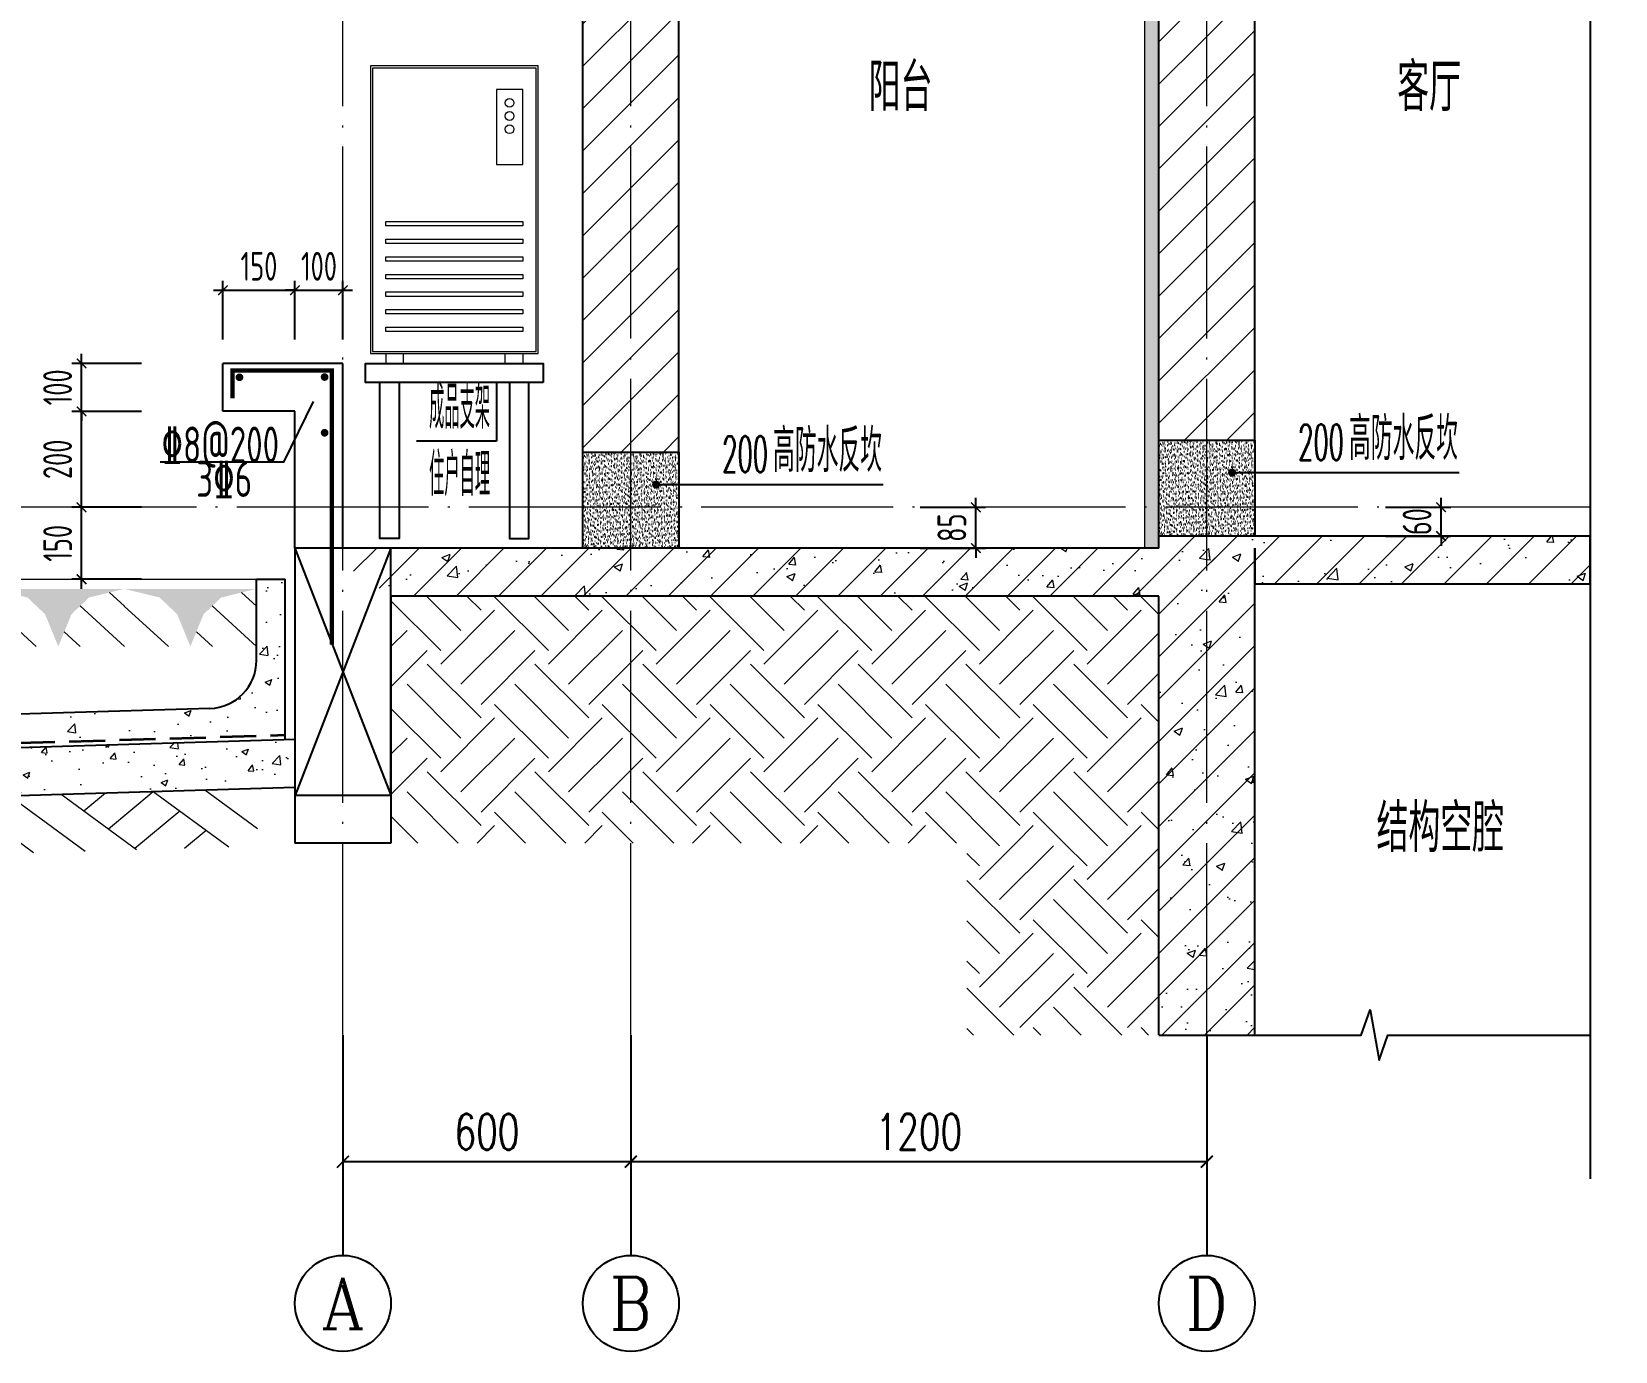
# Model space of a CAD drawing. Extents: x -1307975 to -76406, y -96289 to 379359.
# Drawn here: x -593414 to -590114, y 256421 to 259172 of the extents above; entities that cross this region are included whole.
import ezdxf
from ezdxf.enums import TextEntityAlignment as Align

# ---------------------------------------------------------------- set-up
doc = ezdxf.new("R2010")
doc.units = 0
doc.header["$LTSCALE"] = 1000
doc.linetypes.add('DASH', pattern=[0.35, 0.25, -0.1])
doc.linetypes.add('DOTE', pattern=[2.42, 2, -0.2, 0.02, -0.2])
doc.layers.get('0').update_dxf_attribs({"linetype": 'CONTINUOUS'})
doc.layers.get('DEFPOINTS').update_dxf_attribs({"linetype": 'CONTINUOUS'})
for name, color, linetype in [('A-AXIS_TEXT', 7, 'CONTINUOUS'), ('AXIS', 3, 'CONTINUOUS'), ('COLUMN', 4, 'CONTINUOUS'), ('DIM', 2, 'CONTINUOUS'), ('DIM_IDEN', 67, 'CONTINUOUS'), ('DIM_SYMB', 3, 'CONTINUOUS'), ('PUB_TEXT', 2, 'CONTINUOUS'), ('REIN', 6, 'CONTINUOUS'), ('S-大样-砼线', 7, 'CONTINUOUS'), ('S-引出线', 40, 'CONTINUOUS'), ('TEXT', 2, 'CONTINUOUS'), ('WALL', 5, 'CONTINUOUS'), ('空调外机', 8, 'CONTINUOUS'), ('立面-看线', 251, 'CONTINUOUS')]:
    doc.layers.add(name, color=color, linetype=linetype)
for name, color, linetype, lineweight in [('AXIS_TEXT', 7, 'CONTINUOUS', 20), ('DOTE', 19, 'DOTE', 9), ('PUB_HATCH', 8, 'CONTINUOUS', 9), ('填充', 251, 'CONTINUOUS', 5), ('平面-空调室外机', 143, 'CONTINUOUS', 9), ('立面-中轮廓线', 30, 'CONTINUOUS', 35), ('粉刷', 251, 'CONTINUOUS', 9)]:
    doc.layers.add(name, color=color, linetype=linetype, lineweight=lineweight)
doc.styles.add('_TCH_AXIS', font='COMPLEX', dxfattribs={"bigfont": 'GBCBIG'})
doc.styles.add('_TCH_DIM_T3', font='SIMPLEX', dxfattribs={"width": 0.705882, "bigfont": 'GBCBIG'})
doc.styles.add('COMPLEX', font='COMPLEX')
doc.styles.add('DIM_FONT_T3', font='SIMPLEX', dxfattribs={"width": 0.705882, "bigfont": 'GBCBIG'})
doc.styles.add('TSSD_DIMENSION', font='Tssdeng.shx', dxfattribs={"width": 0.7, "bigfont": 'tssdchn.shx'})
doc.styles.add('TSSD_REIN', font='tssdeng.shx', dxfattribs={"width": 0.7, "height": 300, "bigfont": 'tssdchn.shx'})
doc.dimstyles.new('_TCH_ARCH&&25', dxfattribs={"dimtxt": 74.375, "dimasz": 25, "dimexe": 62.5, "dimexo": 75, "dimgap": 25, "dimtad": 1, "dimdec": 0, "dimzin": 0, "dimdsep": 46, "dimtxsty": '_TCH_DIM_T3', "dimblk": 'ARCHTICK', "dimcen": 0.09, "dimclrt": 7, "dimazin": 0, "dimtfac": 1, "dimtdec": 0, "dimtix": 1, "dimtmove": 2, "dimatfit": 3, "dimldrblk": 'ARCHTICK', "dimfxl": 1, "dimtolj": 1, "dimtzin": 0, "dimarcsym": 0})
doc.dimstyles.new('TSSD_20_20', dxfattribs={"dimtxt": 60, "dimasz": 20, "dimexe": 20, "dimexo": 50, "dimgap": 20, "dimtad": 1, "dimdec": 0, "dimzin": 0, "dimdsep": 46, "dimtxsty": 'TSSD_DIMENSION', "dimblk": 'ARCHTICK', "dimblk1": 'ARCHTICK', "dimblk2": 'ARCHTICK', "dimcen": 0, "dimdle": 20, "dimclrt": 7, "dimadec": 0, "dimazin": 0, "dimtfac": 1, "dimtdec": 0, "dimtix": 1, "dimtmove": 2, "dimatfit": 3, "dimfxl": 1, "dimtolj": 1, "dimtzin": 0, "dimarcsym": 0})
pattern_1 = [(45, (-1458174.25, 384166.8), (0, 224.506403), [158.75, -158.75]), (45, (-1458216.34, 384208.9), (0, 224.506403), [158.75, -158.75]), (45, (-1458258.44, 384251), (0, 224.506403), [158.75, -158.75]), (135, (-1458258.44, 384279.06), (-224.506403, 0), [158.75, -158.75]), (135, (-1458216.34, 384321.16), (-224.506403, 0), [158.75, -158.75]), (135, (-1458174.25, 384363.25), (-224.506403, 0), [158.75, -158.75])]
pattern_2 = [(50, (28072.99, 249033.25), (143.452037, -12.550427), [15, -165]), (355, (28072.99, 249033.25), (-27.750267, 150.438427), [12, -132]), (100.4514, (28084.94, 249032.2), (115.701876, 137.88791), [12.74804, -140.22842]), (46.1842, (28072.99, 249073.25), (213.44821, -33.1038), [22.5, -247.5]), (96.6356, (28090.77, 249070.5), (186.93254, 194.82357), [19.12206, -210.3426]), (351.1842, (28072.99, 249073.25), (186.93239, 194.82372), [18, -198]), (21, (28092.99, 249063.25), (119.38141, -80.52378), [15, -165]), (326, (28092.99, 249063.25), (48.663066, 145.03001), [12, -132]), (71.4514, (28102.93, 249056.54), (168.044526, 64.5061), [12.74804, -140.22842]), (37.5, (28072.986, 249033.25), (2.431971, 66.578771), [0, -130.4, 0, -134, 0, -132.5]), (7.5, (28072.986, 249033.25), (52.613907, 78.882342), [0, -76.4, 0, -127.4, 0, -50.5]), (327.5, (28028.386, 249033.25), (106.764487, -4.510974), [0, -50, 0, -156, 0, -207]), (317.5, (28008.39, 249033.25), (116.637234, 20.020996), [0, -65, 0, -103.6, 0, -147])]
pattern_3 = [(45, (-1182008.505, 426668.634), (-44.1941915, 44.1941915), [])]
pattern_4 = [(45, (-1182008.505, 426623.756), (-44.194174, 44.194174), []), (50, (-1182008.5, 426623.76), (179.315046, -15.688034), [18.75, -206.25]), (355, (-1182008.5, 426623.76), (-34.687833, 188.048033), [15, -165]), (100.4514, (-1181993.56, 426622.45), (144.627345, 172.359886), [15.93505, -175.28553]), (46.1842, (-1182008.5, 426673.76), (266.81026, -41.37975), [28.125, -309.375]), (96.6356, (-1181986.27, 426670.3), (233.66568, 243.52947), [23.90257, -262.92825]), (351.1842, (-1182008.5, 426673.76), (233.66549, 243.52965), [22.5, -247.5]), (21, (-1181983.5, 426661.26), (149.226763, -100.654723), [18.75, -206.25]), (326, (-1181983.5, 426661.26), (60.828833, 181.28751), [15, -165]), (71.4514, (-1181971.07, 426652.87), (210.055657, 80.632624), [15.93505, -175.28553]), (37.5, (-1182008.505, 426623.756), (3.039964, 83.2234635), [0, -163, 0, -167.5, 0, -165.625]), (7.5, (-1182008.505, 426623.76), (65.767384, 98.602928), [0, -95.5, 0, -159.25, 0, -63.125]), (327.5, (-1182064.255, 426623.756), (133.455609, -5.638718), [0, -62.5, 0, -195, 0, -258.75]), (317.5, (-1182089.25, 426623.76), (145.796542, 25.026246), [0, -81.25, 0, -129.5, 0, -183.75])]

# ---------------------------------------------------------------- blocks, each defined once
blk = doc.blocks.new('$LINEPAT$素土夯实')
at = {"color": 0}
for p, q in [((0, -210), (210, 0)), ((120, -300), (420, 0)), ((420, 0), (607.5, -187.5)), ((495, -300), (795, 0)), ((615, 0), (705, -90)), ((315, -105), (502.5, -292.5)), ((210, -210), (300, -300)), ((705, -300), (795, -210))]:
    blk.add_line(p, q, dxfattribs=at)
blk = doc.blocks.new('$LinePat$自然土壤')
at = {"color": 0}
for p, q in [((0, -90), (71, -19)), ((0, -300), (210.7, -89.3)), ((420, -300), (630, -90)), ((210, -300), (286.4, -223.6))]:
    blk.add_line(p, q, dxfattribs=at)
for points in [[(0, 0), (630, 0), (168, -45), (462, -45)], [(168, -45), (462, -45), (252, -132), (378, -132)], [(252, -132), (378, -132), (315, -300)]]:
    blk.add_solid(points, dxfattribs=at)
blk = doc.blocks.new('sanshui')
at = {"layer": '粉刷'}
h = blk.add_hatch(dxfattribs=at)
h.set_pattern_fill('混凝土', color=256, scale=20)
h.set_pattern_definition(pattern_2)
edge = h.paths.add_edge_path()
edge.add_line((346317.8, 427329.6), (346257.8, 427329.6))
edge.add_line((346257.8, 427329.6), (346257.8, 427160.3))
edge.add_arc((346157.8, 427160.3), 100, 271.7184, 360, ccw=False)
edge.add_line((346160.8, 427060.3), (345137.8, 427029.6))
edge.add_line((345137.8, 427029.6), (345137.8, 426969.6))
edge.add_line((345137.8, 426969.6), (346317.8, 427005))
edge.add_line((346317.8, 427005), (346317.8, 427329.6))
h = blk.add_hatch(dxfattribs=at)
h.set_pattern_fill('混凝土', color=256, scale=20)
h.set_pattern_definition(pattern_2)
h.paths.add_polyline_path([(346337.8, 426895.6), (346337.8, 426995.6), (345037.8, 426956.6), (345037.8, 426856.6)])
at = {"layer": 'COLUMN'}
for p, q in [((346257.8, 427329.6), (346317.8, 427329.6)), ((346257.8, 427160.3), (346257.8, 427329.6)), ((346317.8, 426995), (346317.8, 427329.6)), ((346160.8, 427060.3), (345137.8, 427029.6)), ((345137.8, 426959.6), (345137.8, 427029.6)), ((346338.1, 426995.6), (345037.8, 426956.6)), ((345037.8, 426856.6), (345037.8, 426956.6)), ((346338.1, 426895.6), (345037.8, 426856.6))]:
    blk.add_line(p, q, dxfattribs=at)
blk.add_arc((346157.8, 427160.3), 100, 271.7184, 0, dxfattribs=at)
at = {"layer": '立面-中轮廓线', "linetype": 'DASH', "ltscale": 0.3}
blk.add_lwpolyline([(345027.8, 426856.6), (345027.8, 426966.3), (346317.8, 427005)], dxfattribs=at)
at = {"layer": '粉刷'}
blk.add_line((344881.5, 427329.6), (346257.8, 427329.6), dxfattribs=at)
at = {"layer": '粉刷', "yscale": 0.4, "zscale": 0.4}
for name, p, xscale, rotation in [('$LinePat$自然土壤', (345156.8, 427309.6), -0.4369306507241237, 359.9999999999903), ('$LinePat$自然土壤', (345432, 427309.6), -0.4369306507241237, 359.9999999999903), ('$LinePat$自然土壤', (345707.3, 427309.6), -0.4369306507241237, 359.9999999999903), ('$LinePat$自然土壤', (345982.6, 427309.6), -0.4369306507241237, 359.9999999999903), ('$LinePat$自然土壤', (346257.8, 427309.6), -0.4369306507241237, 359.9999999999903), ('$LINEPAT$素土夯实', (345851.2, 426881), -0.5117605352322558, 1.718358001643932), ('$LINEPAT$素土夯实', (346257.8, 426893.2), -0.5117605352322558, 1.718358001643932), ('$LINEPAT$素土夯实', (345444.5, 426868.8), -0.5117605352322558, 1.718358001643932)]:
    blk.add_blockref(name, p, dxfattribs=dict(at, xscale=xscale, rotation=rotation))
blk = doc.blocks.new('kongtiao')
for p, q in [((-338.7, 49), (-338.7, -550.8)), ((11, 49), (-338.7, 49)), ((-334.1, 44.4), (-334.1, -546.2)), ((6.4, 44.4), (-334.1, 44.4)), ((6.4, -546.2), (6.4, 44.4)), ((11, -550.8), (11, 49)), ((-76.2, -0.5), (-76.2, -156.5)), ((-21.1, -0.5), (-76.2, -0.5)), ((-21.1, -156.5), (-21.1, -0.5)), ((-76.2, -156.5), (-21.1, -156.5)), ((-338.7, -550.8), (11, -550.8)), ((-334.1, -546.2), (6.4, -546.2)), ((-306.6, -550.8), (-306.6, -571.2)), ((-269.8, -571.2), (-269.8, -550.8)), ((-57.9, -571.2), (-57.9, -550.8)), ((-21.1, -550.8), (-21.1, -571.2)), ((-306.6, -571.2), (-269.8, -571.2)), ((-21.1, -571.2), (-57.9, -571.2))]:
    blk.add_line(p, q)
for points in [[(-306.6, -275.4), (-21.1, -275.4), (-21.1, -284.6), (-306.6, -284.6)], [(-306.6, -312.1), (-21.1, -312.1), (-21.1, -321.3), (-306.6, -321.3)], [(-306.6, -348.8), (-21.1, -348.8), (-21.1, -358), (-306.6, -358)], [(-306.6, -385.6), (-21.1, -385.6), (-21.1, -394.7), (-306.6, -394.7)], [(-306.6, -422.3), (-21.1, -422.3), (-21.1, -431.5), (-306.6, -431.5)], [(-306.6, -459), (-21.1, -459), (-21.1, -468.2), (-306.6, -468.2)], [(-306.6, -495.7), (-21.1, -495.7), (-21.1, -504.9), (-306.6, -504.9)]]:
    blk.add_lwpolyline(points, close=True)
for centre in [(-48.7, -28), (-48.7, -55.6), (-48.7, -83.1)]:
    blk.add_circle(centre, 9.18)
blk = doc.blocks.new('_ArchTick')
at = {"color": 0, "linetype": 'ByBlock', "const_width": 0.15}
blk.add_lwpolyline([(-0.5, -0.5), (0.5, 0.5)], dxfattribs=at)
blk = doc.blocks.new('*D2324')
at = {"layer": 'DEFPOINTS', "color": 0, "transparency": 16777216}
for p in [(-590643.2, 258180.7), (-590477.2, 258180.7), (-590643.2, 258120.7)]:
    blk.add_point(p, dxfattribs=at)
at = {"layer": 'DIM', "color": 0, "lineweight": -2, "transparency": 16777216}
for p, q in [((-590477.2, 258180.7), (-590477.2, 258200.7)), ((-590593.2, 258180.7), (-590457.2, 258180.7)), ((-590477.2, 258120.7), (-590477.2, 258180.7)), ((-590593.2, 258120.7), (-590457.2, 258120.7)), ((-590477.2, 258120.7), (-590477.2, 258100.7))]:
    blk.add_line(p, q, dxfattribs=at)
at = {"layer": 'DIM', "color": 0, "lineweight": -2, "transparency": 16777216, "xscale": 20, "yscale": 20, "zscale": 20}
for p, rotation in [((-590477.2, 258180.7), 270), ((-590477.2, 258120.7), 90)]:
    blk.add_blockref('_ArchTick', p, dxfattribs=dict(at, rotation=rotation))
at = {"layer": 'DIM', "color": 7, "transparency": 16777216, "insert": (-590527.2, 258150.7), "char_height": 60, "attachment_point": 5, "rotation": 90, "style": 'TSSD_DIMENSION'}
blk.add_mtext('\\A1;60', dxfattribs=at)
blk = doc.blocks.new('*D2611')
at = {"layer": 'DEFPOINTS', "color": 0, "transparency": 16777216}
for p in [(-591612.5, 258180.7), (-591446.5, 258180.7), (-591612.5, 258095.7)]:
    blk.add_point(p, dxfattribs=at)
at = {"layer": 'DIM', "color": 0, "lineweight": -2, "transparency": 16777216}
for p, q in [((-591446.5, 258180.7), (-591446.5, 258200.7)), ((-591562.5, 258180.7), (-591426.5, 258180.7)), ((-591446.5, 258095.7), (-591446.5, 258180.7)), ((-591562.5, 258095.7), (-591426.5, 258095.7)), ((-591446.5, 258095.7), (-591446.5, 258075.7))]:
    blk.add_line(p, q, dxfattribs=at)
at = {"layer": 'DIM', "color": 0, "lineweight": -2, "transparency": 16777216, "xscale": 20, "yscale": 20, "zscale": 20}
for p, rotation in [((-591446.5, 258180.7), 270), ((-591446.5, 258095.7), 90)]:
    blk.add_blockref('_ArchTick', p, dxfattribs=dict(at, rotation=rotation))
at = {"layer": 'DIM', "color": 7, "transparency": 16777216, "insert": (-591496.5, 258138.2), "char_height": 60, "attachment_point": 5, "rotation": 90, "style": 'TSSD_DIMENSION'}
blk.add_mtext('\\A1;85', dxfattribs=at)
blk = doc.blocks.new('*D3100')
at = {"layer": 'DEFPOINTS', "color": 0, "transparency": 16777216}
for p in [(-592865.2, 258633.1), (-593015.2, 258480.7), (-592865.2, 258480.7)]:
    blk.add_point(p, dxfattribs=at)
at = {"layer": 'DIM', "color": 0, "lineweight": -2, "transparency": 16777216}
for p, q in [((-593035.2, 258633.1), (-592845.2, 258633.1)), ((-593015.2, 258530.7), (-593015.2, 258653.1)), ((-592865.2, 258530.7), (-592865.2, 258653.1))]:
    blk.add_line(p, q, dxfattribs=at)
at = {"layer": 'DIM', "color": 0, "lineweight": -2, "transparency": 16777216, "xscale": 20, "yscale": 20, "zscale": 20, "rotation": 180}
blk.add_blockref('_ArchTick', (-593015.2, 258633.1), dxfattribs=at)
at = {"layer": 'DIM', "color": 0, "lineweight": -2, "transparency": 16777216, "xscale": 20, "yscale": 20, "zscale": 20}
blk.add_blockref('_ArchTick', (-592865.2, 258633.1), dxfattribs=at)
at = {"layer": 'DIM', "color": 7, "transparency": 16777216, "insert": (-592940.2, 258683.1), "char_height": 60, "attachment_point": 5, "style": 'TSSD_DIMENSION'}
blk.add_mtext('\\A1;150', dxfattribs=at)
blk = doc.blocks.new('*D3101')
at = {"layer": 'DEFPOINTS', "color": 0, "transparency": 16777216}
for p in [(-592765.2, 258633.1), (-592865.2, 258480.7), (-592765.2, 258480.7)]:
    blk.add_point(p, dxfattribs=at)
at = {"layer": 'DIM', "color": 0, "lineweight": -2, "transparency": 16777216}
for p, q in [((-592865.2, 258633.1), (-592885.2, 258633.1)), ((-592865.2, 258530.7), (-592865.2, 258653.1)), ((-592865.2, 258633.1), (-592765.2, 258633.1)), ((-592765.2, 258530.7), (-592765.2, 258653.1)), ((-592765.2, 258633.1), (-592745.2, 258633.1))]:
    blk.add_line(p, q, dxfattribs=at)
at = {"layer": 'DIM', "color": 0, "lineweight": -2, "transparency": 16777216, "xscale": 20, "yscale": 20, "zscale": 20}
blk.add_blockref('_ArchTick', (-592865.2, 258633.1), dxfattribs=at)
at = {"layer": 'DIM', "color": 0, "lineweight": -2, "transparency": 16777216, "xscale": 20, "yscale": 20, "zscale": 20, "rotation": 180}
blk.add_blockref('_ArchTick', (-592765.2, 258633.1), dxfattribs=at)
at = {"layer": 'DIM', "color": 7, "transparency": 16777216, "insert": (-592815.2, 258683.1), "char_height": 60, "attachment_point": 5, "style": 'TSSD_DIMENSION'}
blk.add_mtext('\\A1;100', dxfattribs=at)
blk = doc.blocks.new('*D3102')
at = {"layer": 'DEFPOINTS', "color": 0, "transparency": 16777216}
for p in [(-593309.8, 258480.7), (-593135.2, 258480.7), (-593135.2, 258380.7)]:
    blk.add_point(p, dxfattribs=at)
at = {"layer": 'DIM', "color": 0, "lineweight": -2, "transparency": 16777216}
for p, q in [((-593309.8, 258480.7), (-593309.8, 258500.7)), ((-593185.2, 258480.7), (-593329.8, 258480.7)), ((-593309.8, 258380.7), (-593309.8, 258480.7)), ((-593185.2, 258380.7), (-593329.8, 258380.7)), ((-593309.8, 258380.7), (-593309.8, 258360.7))]:
    blk.add_line(p, q, dxfattribs=at)
at = {"layer": 'DIM', "color": 0, "lineweight": -2, "transparency": 16777216, "xscale": 20, "yscale": 20, "zscale": 20}
for p, rotation in [((-593309.8, 258480.7), 270), ((-593309.8, 258380.7), 90)]:
    blk.add_blockref('_ArchTick', p, dxfattribs=dict(at, rotation=rotation))
at = {"layer": 'DIM', "color": 7, "transparency": 16777216, "insert": (-593359.8, 258430.7), "char_height": 60, "attachment_point": 5, "rotation": 90, "style": 'TSSD_DIMENSION'}
blk.add_mtext('\\A1;100', dxfattribs=at)
blk = doc.blocks.new('*D3103')
at = {"layer": 'DEFPOINTS', "color": 0, "transparency": 16777216}
for p in [(-593309.8, 258380.7), (-593135.2, 258380.7), (-593135.2, 258180.7)]:
    blk.add_point(p, dxfattribs=at)
at = {"layer": 'DIM', "color": 0, "lineweight": -2, "transparency": 16777216}
for p, q in [((-593309.8, 258160.7), (-593309.8, 258400.7)), ((-593185.2, 258380.7), (-593329.8, 258380.7)), ((-593185.2, 258180.7), (-593329.8, 258180.7))]:
    blk.add_line(p, q, dxfattribs=at)
at = {"layer": 'DIM', "color": 0, "lineweight": -2, "transparency": 16777216, "xscale": 20, "yscale": 20, "zscale": 20}
for p, rotation in [((-593309.8, 258380.7), 90), ((-593309.8, 258180.7), 270)]:
    blk.add_blockref('_ArchTick', p, dxfattribs=dict(at, rotation=rotation))
at = {"layer": 'DIM', "color": 7, "transparency": 16777216, "insert": (-593359.8, 258280.7), "char_height": 60, "attachment_point": 5, "rotation": 90, "style": 'TSSD_DIMENSION'}
blk.add_mtext('\\A1;200', dxfattribs=at)
blk = doc.blocks.new('*D3104')
at = {"layer": 'DEFPOINTS', "color": 0, "transparency": 16777216}
for p in [(-593309.8, 258180.7), (-593135.2, 258180.7), (-593135.2, 258030.7)]:
    blk.add_point(p, dxfattribs=at)
at = {"layer": 'DIM', "color": 0, "lineweight": -2, "transparency": 16777216}
for p, q in [((-593309.8, 258010.7), (-593309.8, 258200.7)), ((-593185.2, 258180.7), (-593329.8, 258180.7)), ((-593185.2, 258030.7), (-593329.8, 258030.7))]:
    blk.add_line(p, q, dxfattribs=at)
at = {"layer": 'DIM', "color": 0, "lineweight": -2, "transparency": 16777216, "xscale": 20, "yscale": 20, "zscale": 20}
for p, rotation in [((-593309.8, 258180.7), 90), ((-593309.8, 258030.7), 270)]:
    blk.add_blockref('_ArchTick', p, dxfattribs=dict(at, rotation=rotation))
at = {"layer": 'DIM', "color": 7, "transparency": 16777216, "insert": (-593359.8, 258105.7), "char_height": 60, "attachment_point": 5, "rotation": 90, "style": 'TSSD_DIMENSION'}
blk.add_mtext('\\A1;150', dxfattribs=at)
blk = doc.blocks.new('*D3129')
at = {"layer": 'AXIS', "color": 0, "lineweight": -2, "transparency": 16777216}
for p, q in [((-592765.2, 257005.7), (-592765.2, 256754.2)), ((-592165.2, 257005.7), (-592165.2, 256754.2)), ((-592765.2, 256816.7), (-592165.2, 256816.7))]:
    blk.add_line(p, q, dxfattribs=at)
at = {"layer": 'DEFPOINTS', "color": 0, "transparency": 16777216}
for p in [(-592765.2, 257080.7), (-592165.2, 257080.7), (-592165.2, 256816.7)]:
    blk.add_point(p, dxfattribs=at)
at = {"layer": 'AXIS', "color": 0, "lineweight": -2, "transparency": 16777216, "xscale": 25, "yscale": 25, "zscale": 25, "rotation": 180}
blk.add_blockref('_ArchTick', (-592765.2, 256816.7), dxfattribs=at)
at = {"layer": 'AXIS', "color": 0, "lineweight": -2, "transparency": 16777216, "xscale": 25, "yscale": 25, "zscale": 25}
blk.add_blockref('_ArchTick', (-592165.2, 256816.7), dxfattribs=at)
at = {"layer": 'AXIS', "color": 7, "transparency": 16777216, "insert": (-592465.2, 256878.9), "char_height": 74.38, "attachment_point": 5, "style": '_TCH_DIM_T3'}
blk.add_mtext('\\A1;600', dxfattribs=at)
blk = doc.blocks.new('*D3130')
at = {"layer": 'AXIS', "color": 0, "lineweight": -2, "transparency": 16777216}
for p, q in [((-592165.2, 257005.7), (-592165.2, 256754.2)), ((-590965.2, 257005.7), (-590965.2, 256754.2)), ((-592165.2, 256816.7), (-590965.2, 256816.7))]:
    blk.add_line(p, q, dxfattribs=at)
at = {"layer": 'DEFPOINTS', "color": 0, "transparency": 16777216}
for p in [(-592165.2, 257080.7), (-590965.2, 257080.7), (-590965.2, 256816.7)]:
    blk.add_point(p, dxfattribs=at)
at = {"layer": 'AXIS', "color": 0, "lineweight": -2, "transparency": 16777216, "xscale": 25, "yscale": 25, "zscale": 25, "rotation": 180}
blk.add_blockref('_ArchTick', (-592165.2, 256816.7), dxfattribs=at)
at = {"layer": 'AXIS', "color": 0, "lineweight": -2, "transparency": 16777216, "xscale": 25, "yscale": 25, "zscale": 25}
blk.add_blockref('_ArchTick', (-590965.2, 256816.7), dxfattribs=at)
at = {"layer": 'AXIS', "color": 7, "transparency": 16777216, "insert": (-591565.2, 256878.9), "char_height": 74.38, "attachment_point": 5, "style": '_TCH_DIM_T3'}
blk.add_mtext('\\A1;1200', dxfattribs=at)
blk = doc.blocks.new('_AXISO')
blk.add_circle((0, 0), 0.5)
at = {"layer": 'A-AXIS_TEXT', "style": 'COMPLEX', "width": 1.041667}
blk.add_attdef('A', text='', height=0.56, dxfattribs=at).set_placement((-0.25, -0.28), (0.25, -0.28), align=Align.FIT)
blk = doc.blocks.new('A$C5D8418BC')
at = {"layer": 'REIN'}
blk.add_lwpolyline([(150.9, 827.1, 9, 9, 0), (150.9, 885.3, 9, 9, 0), (357.8, 885.3, 9, 9, 0), (357.8, 313.8, 9, 9, 0)], format="xyseb", dxfattribs=at)
at = {"layer": 'REIN', "const_width": 8}
for points in [[(161.2, 870.9, 1), (169.2, 870.9, 1)], [(338.6, 871.5, 1), (346.6, 871.5, 1)], [(338.6, 755.3, 1), (346.6, 755.3, 1)]]:
    blk.add_lwpolyline(points, format="xyb", close=True, dxfattribs=at)
at = {"layer": 'S-大样-砼线'}
for p, q in [((280.8, 515), (480.8, 0)), ((480.9, 515), (280.9, 0))]:
    blk.add_line(p, q, dxfattribs=at)
blk.add_lwpolyline([(480.8, 515), (280.8, 515), (280.8, 0), (480.8, 0)], close=True, dxfattribs=at)
at = {"layer": 'S-引出线'}
blk.add_lwpolyline([(318.6, 820.3), (257, 693.9), (0, 693.9)], dxfattribs=at)
at = {"layer": 'TEXT', "style": 'TSSD_REIN', "width": 0.7}
for s, p in [('%%1328@200', (2.7, 693.2)), ('3%%1326', (75, 621.6))]:
    blk.add_text(s, height=75, rotation=0, dxfattribs=at).set_placement(p)

msp = doc.modelspace()

# ---------------------------------------------------------------- hatches: boundary and pattern name
at = {"layer": 'PUB_HATCH'}
h = msp.add_hatch(dxfattribs=at)
h.set_pattern_fill('普通砖', color=256, scale=25, style=0)
h.set_pattern_definition(pattern_3)
h.paths.add_polyline_path([(-592065.17, 258295.72), (-592065.17, 260895.72), (-592265.17, 260895.72), (-592265.17, 258295.72)])
h = msp.add_hatch(dxfattribs=at)
h.set_pattern_fill('普通砖', color=256, scale=25, style=0)
h.set_pattern_definition(pattern_3)
h.paths.add_polyline_path([(-590865.17, 258320.72), (-590865.17, 260895.72), (-591065.17, 260895.72), (-591065.17, 258320.72)])
h = msp.add_hatch(dxfattribs=at)
h.set_pattern_fill('钢筋混凝土', color=256, scale=25, style=0)
h.set_pattern_definition(pattern_4)
h.paths.add_polyline_path([(-590166.65, 258120.72), (-591065.17, 258120.72), (-590865.18, 258020.72), (-590166.65, 258020.72)])
h = msp.add_hatch(dxfattribs=at)
h.set_pattern_fill('钢筋混凝土', color=256, scale=25, style=0)
h.set_pattern_definition(pattern_4)
h.paths.add_polyline_path([(-590998.51, 258062.39), (-590865.17, 258095.72), (-590865.18, 258020.72), (-591065.17, 258120.72), (-591065.17, 258095.72)])
h = msp.add_hatch(dxfattribs=at)
h.set_pattern_fill('钢筋混凝土', color=256, scale=25, style=0)
h.set_pattern_definition(pattern_4)
h.paths.add_polyline_path([(-590998.51, 258062.39), (-591065.17, 258095.72), (-592765.17, 258095.72), (-592765.17, 258062.39), (-592665.17, 257995.72), (-591065.18, 257995.72)])
h = msp.add_hatch(dxfattribs=at)
h.set_pattern_fill('钢筋混凝土', color=256, scale=25, style=0)
h.set_pattern_definition(pattern_4)
h.paths.add_polyline_path([(-590865.2, 257080.72), (-590865.17, 258095.72), (-590998.51, 258062.39), (-591065.18, 257995.72), (-591065.2, 257080.73)])
at = {"layer": '填充'}
h = msp.add_hatch(dxfattribs=at)
h.set_pattern_fill('EARTH', color=250, scale=50, angle=45, style=0)
h.set_pattern_definition(pattern_1)
h.paths.add_polyline_path([(-592665.17, 257480.74), (-591065.18, 257480.71), (-591065.18, 257995.71), (-592665.17, 257995.73)])
h = msp.add_hatch(dxfattribs=at)
h.set_pattern_fill('EARTH', color=250, scale=50, angle=45, style=0)
h.set_pattern_definition(pattern_1)
h.paths.add_polyline_path([(-591065.18, 257480.72), (-591465.18, 257480.72), (-591465.18, 257080.53), (-591065.18, 257080.53)])
at = {"layer": '立面-看线'}
h = msp.add_hatch(dxfattribs=at)
h.set_pattern_fill('HONEY', color=256, scale=7, angle=90)
h.set_pattern_definition([(90, (-205703.22, -543072.515), (-9.623705, 16.66875), [11.1125, -22.225]), (210, (-205703.22, -543072.515), (-9.62370845, -16.66874801), [11.1125, -22.225]), (150, (-205703.22, -543072.515), (-19.24741345, 1.99e-06), [-22.225, 11.1125])])
edge = h.paths.add_edge_path()
edge.add_line((-591092.49, 258095.72), (-591065.17, 258095.72))
edge.add_line((-591065.17, 258095.72), (-591065.17, 260895.72))
edge.add_line((-591065.17, 260895.72), (-591095.17, 260895.72))
edge.add_line((-591095.17, 260895.72), (-591095.17, 258095.72))
h = msp.add_hatch(dxfattribs=at)
h.set_pattern_fill('碎沙', color=256, scale=4)
h.set_pattern_definition([(37.5, (-1392118.4125, -127241.228), (-0.32000626, 9.78826475), [0, -7.7216, 0, -8.636, 0, -8.255]), (7.5, (-1392118.413, -127241.228), (8.99046566, 14.33650201), [0, -4.1656, 0, -6.9596, 0, -2.667]), (327.5, (-1392124.661, -127241.228), (15.819847405, 0.02874369), [0, -2.54, 0, -9.144, 0, -11.938]), (317.5, (-1392124.661, -127241.228), (15.27112905, 4.45858647), [0, -1.27, 0, -5.9944, 0, -6.858])])
h.paths.add_polyline_path([(-591065.17, 258120.72), (-590865.17, 258120.72), (-590865.17, 258320.72), (-591065.17, 258320.72)])
h = msp.add_hatch(dxfattribs=at)
h.set_pattern_fill('碎沙', color=256, scale=4)
h.set_pattern_definition([(37.5, (-1393318.4125, -127266.228), (-0.32000626, 9.78826475), [0, -7.7216, 0, -8.636, 0, -8.255]), (7.5, (-1393318.413, -127266.228), (8.99046566, 14.33650201), [0, -4.1656, 0, -6.9596, 0, -2.667]), (327.5, (-1393324.661, -127266.228), (15.819847405, 0.02874369), [0, -2.54, 0, -9.144, 0, -11.938]), (317.5, (-1393324.661, -127266.228), (15.27112905, 4.45858647), [0, -1.27, 0, -5.9944, 0, -6.858])])
h.paths.add_polyline_path([(-592265.17, 258095.72), (-592065.17, 258095.72), (-592065.17, 258295.72), (-592265.17, 258295.72)])

# ---------------------------------------------------------------- linework, layer by layer
at = {"layer": 'AXIS'}
for p, q in [((-592765.2, 257080.72), (-592765.2, 256621.33)), ((-592165.2, 257080.72), (-592165.2, 256621.33)), ((-590965.2, 257080.72), (-590965.2, 256621.33))]:
    msp.add_line(p, q, dxfattribs=at)
at = {"layer": 'DIM'}
for p, q in [((-592445.51, 258440.72), (-592445.51, 258318.27)), ((-592445.51, 258318.27), (-592612.04, 258318.27))]:
    msp.add_line(p, q, dxfattribs=at)
at = {"layer": 'DIM_IDEN'}
for p, q in [((-590912.73, 258253.01), (-590798.36, 258253.01)), ((-590798.36, 258253.01), (-590439.81, 258253.01)), ((-592112.73, 258228.01), (-591998.36, 258228.01)), ((-591998.36, 258228.01), (-591639.81, 258228.01))]:
    msp.add_line(p, q, dxfattribs=at)
at = {"layer": 'DIM_IDEN', "const_width": 8.33}
for points in [[(-592116.9, 258228.01, 1), (-592108.56, 258228.01, 1)], [(-590916.9, 258253.01, 1), (-590908.56, 258253.01, 1)]]:
    msp.add_lwpolyline(points, format="xyb", close=True, dxfattribs=at)
at = {"layer": 'DIM_SYMB'}
for points in [[(-590166.65, 276100.72), (-590166.65, 266468.85), (-590114.15, 266449.74), (-590219.15, 266431.23), (-590166.65, 266412.6), (-590166.65, 256780.72)], [(-591065.2, 257080.72), (-590644.05, 257080.72), (-590624.94, 257133.22), (-590606.43, 257028.22), (-590587.8, 257080.72), (-590166.65, 257080.72)]]:
    msp.add_lwpolyline(points, dxfattribs=at)
at = {"layer": 'DOTE', "color": 1, "linetype": 'DOTE', "ltscale": 0.2}
for p, q in [((-592765.17, 257080.72), (-592765.17, 276680.72)), ((-592165.17, 257080.72), (-592165.17, 276680.72)), ((-590965.17, 257080.72), (-590965.17, 276680.72)), ((-590166.65, 258180.72), (-593935.37, 258180.72))]:
    msp.add_line(p, q, dxfattribs=at)
at = {"layer": 'PUB_HATCH', "color": 215, "true_color": 0xa953a0}
msp.add_line((-591095.17, 260895.72), (-591095.17, 258095.72), dxfattribs=at)
at = {"layer": 'WALL'}
for p, q in [((-592265.17, 258295.72), (-592265.17, 260895.72)), ((-592065.17, 258295.72), (-592065.17, 260895.72)), ((-591065.17, 258320.72), (-591065.17, 260895.72)), ((-590865.17, 258320.72), (-590865.17, 260895.72)), ((-592765.17, 258480.74), (-593015.17, 258480.74)), ((-593015.17, 258380.74), (-593015.17, 258480.74)), ((-592765.17, 258095.72), (-592765.17, 258480.74)), ((-592865.17, 258380.74), (-593015.17, 258380.74)), ((-592865.17, 258095.72), (-592865.17, 258380.74)), ((-591065.17, 258320.72), (-590865.17, 258320.72)), ((-592265.17, 258295.72), (-592065.17, 258295.72)), ((-590166.65, 258120.72), (-591065.17, 258120.72)), ((-591065.17, 258095.72), (-591065.17, 258120.72)), ((-590166.65, 258020.72), (-590166.65, 258120.72)), ((-592865.17, 258095.72), (-592865.17, 257480.72)), ((-591065.17, 258095.72), (-592765.17, 258095.72)), ((-590865.2, 257080.72), (-590865.17, 258095.72)), ((-590865.17, 258095.72), (-590865.18, 258020.72)), ((-590166.65, 258020.72), (-590865.18, 258020.72)), ((-592665.17, 257995.72), (-592665.17, 257480.72)), ((-591065.18, 257995.72), (-592665.17, 257995.72)), ((-591065.2, 257080.73), (-591065.18, 257995.72)), ((-592665.17, 257480.72), (-592865.17, 257480.72)), ((-591065.2, 257080.73), (-590865.2, 257080.72))]:
    msp.add_line(p, q, dxfattribs=at)
for points in [[(-591065.17, 258320.72), (-590865.17, 258320.72), (-590865.17, 258120.72), (-591065.17, 258120.72)], [(-592265.17, 258295.72), (-592065.17, 258295.72), (-592065.17, 258095.72), (-592265.17, 258095.72)]]:
    msp.add_lwpolyline(points, close=True, dxfattribs=at)
at = {"layer": '空调外机', "linetype": 'Continuous'}
msp.add_lwpolyline([(-592348.16, 258440.72), (-592718.16, 258440.72), (-592718.16, 258480.72), (-592348.16, 258480.72)], close=True, dxfattribs=at)
for points in [[(-592648.16, 258440.72), (-592648.16, 258115.72), (-592688.16, 258115.72), (-592688.16, 258440.72)], [(-592418.16, 258440.72), (-592418.16, 258115.72), (-592378.16, 258115.72), (-592378.16, 258440.72)]]:
    msp.add_lwpolyline(points, dxfattribs=at)

# ---------------------------------------------------------------- block references
msp.add_blockref('sanshui', (-939203.3, -169298.91))
at = {"layer": 'AXIS'}
ref = msp.add_blockref('_AXISO', (-592765.2, 256521.33), dxfattribs=dict(at, xscale=200, yscale=200, zscale=200))
ref.add_attrib('A', 'A', dxfattribs={"layer": 'AXIS_TEXT', "height": 106.3, "style": '_TCH_AXIS'}).set_placement((-592810.76, 256468.18), (-592719.65, 256468.18), align=Align.FIT)
ref = msp.add_blockref('_AXISO', (-592165.2, 256521.33), dxfattribs=dict(at, xscale=200, yscale=200, zscale=200))
ref.add_attrib('A', 'B', dxfattribs={"layer": 'AXIS_TEXT', "height": 108.81, "style": '_TCH_AXIS'}).set_placement((-592209.25, 256466.92), (-592121.16, 256466.92), align=Align.FIT)
ref = msp.add_blockref('_AXISO', (-590965.2, 256521.33), dxfattribs=dict(at, xscale=200, yscale=200, zscale=200))
ref.add_attrib('A', 'D', dxfattribs={"layer": 'AXIS_TEXT', "height": 108.81, "style": '_TCH_AXIS'}).set_placement((-591009.25, 256466.92), (-590921.16, 256466.92), align=Align.FIT)
at = {"layer": 'TEXT'}
msp.add_blockref('A$C5D8418BC', (-593146.02, 257580.73), dxfattribs=at)
at = {"layer": '平面-空调室外机'}
msp.add_blockref('kongtiao', (-592369.32, 259051.88), dxfattribs=at)

# ---------------------------------------------------------------- texts
at = {"layer": 'PUB_TEXT'}
for s, height, style, width, p in [('阳台', 100, 'TSSD_REIN', 0.7, (-591669.84, 259006.35)), ('客厅', 100, 'TSSD_REIN', 0.7, (-590568.65, 259006.35)), ('成品支架', 89.362, '_TCH_DIM_T3', 0.494118, (-592585.79, 258344.52)), ('高防水反坎', 89.362, 'DIM_FONT_T3', 0.705882, (-590669.09, 258279.26)), ('高防水反坎', 89.362, 'DIM_FONT_T3', 0.705882, (-591869.09, 258254.26)), ('200', 74.375, 'DIM_FONT_T3', 0.49827, (-590774.98, 258279.26)), ('住户自理', 89.362, '_TCH_DIM_T3', 0.494118, (-592585.79, 258204.52)), ('200', 74.375, 'DIM_FONT_T3', 0.49827, (-591974.98, 258254.26)), ('结构空腔', 100, 'TSSD_REIN', 0.7, (-590611.77, 257462.14))]:
    msp.add_text(s, height=height, dxfattribs=dict(at, style=style, width=width)).set_placement(p)

# ---------------------------------------------------------------- dimensions: what is measured, and where the dimension line sits
at = {"layer": 'AXIS'}
for p1, p2, picture, middle in [((-592765.17, 257080.72), (-592165.2, 257080.72), '*D3129', (-592465.19, 256878.88)), ((-592165.2, 257080.72), (-590965.17, 257080.72), '*D3130', (-591565.19, 256878.88))]:
    dim = msp.add_aligned_dim(p1=p1, p2=p2, distance=-264.03, dimstyle='_TCH_ARCH&&25', dxfattribs=at)
    dim.commit()
    dim.dimension.update_dxf_attribs({"geometry": picture, "text_midpoint": middle})
at = {"layer": 'DIM'}
for p1, p2, distance, picture, middle in [((-593015.17, 258480.74), (-592865.17, 258480.74), 152.32, '*D3100', (-592940.17, 258683.06)), ((-592865.17, 258480.74), (-592765.17, 258480.74), 152.32, '*D3101', (-592815.17, 258683.06)), ((-593135.17, 258380.71), (-593135.17, 258480.71), 174.61, '*D3102', (-593359.78, 258430.71)), ((-593135.17, 258180.72), (-593135.17, 258380.71), 174.61, '*D3103', (-593359.78, 258280.72)), ((-593135.17, 258030.72), (-593135.17, 258180.72), 174.61, '*D3104', (-593359.78, 258105.72)), ((-591612.5, 258095.72), (-591612.5, 258180.72), -165.96, '*D2611', (-591496.54, 258138.22)), ((-590643.18, 258120.72), (-590643.18, 258180.72), -165.96, '*D2324', (-590527.22, 258150.72))]:
    dim = msp.add_aligned_dim(p1=p1, p2=p2, distance=distance, dimstyle='TSSD_20_20', dxfattribs=at)
    dim.commit()
    dim.dimension.update_dxf_attribs({"geometry": picture, "text_midpoint": middle})

doc.saveas('drawing.dxf')
